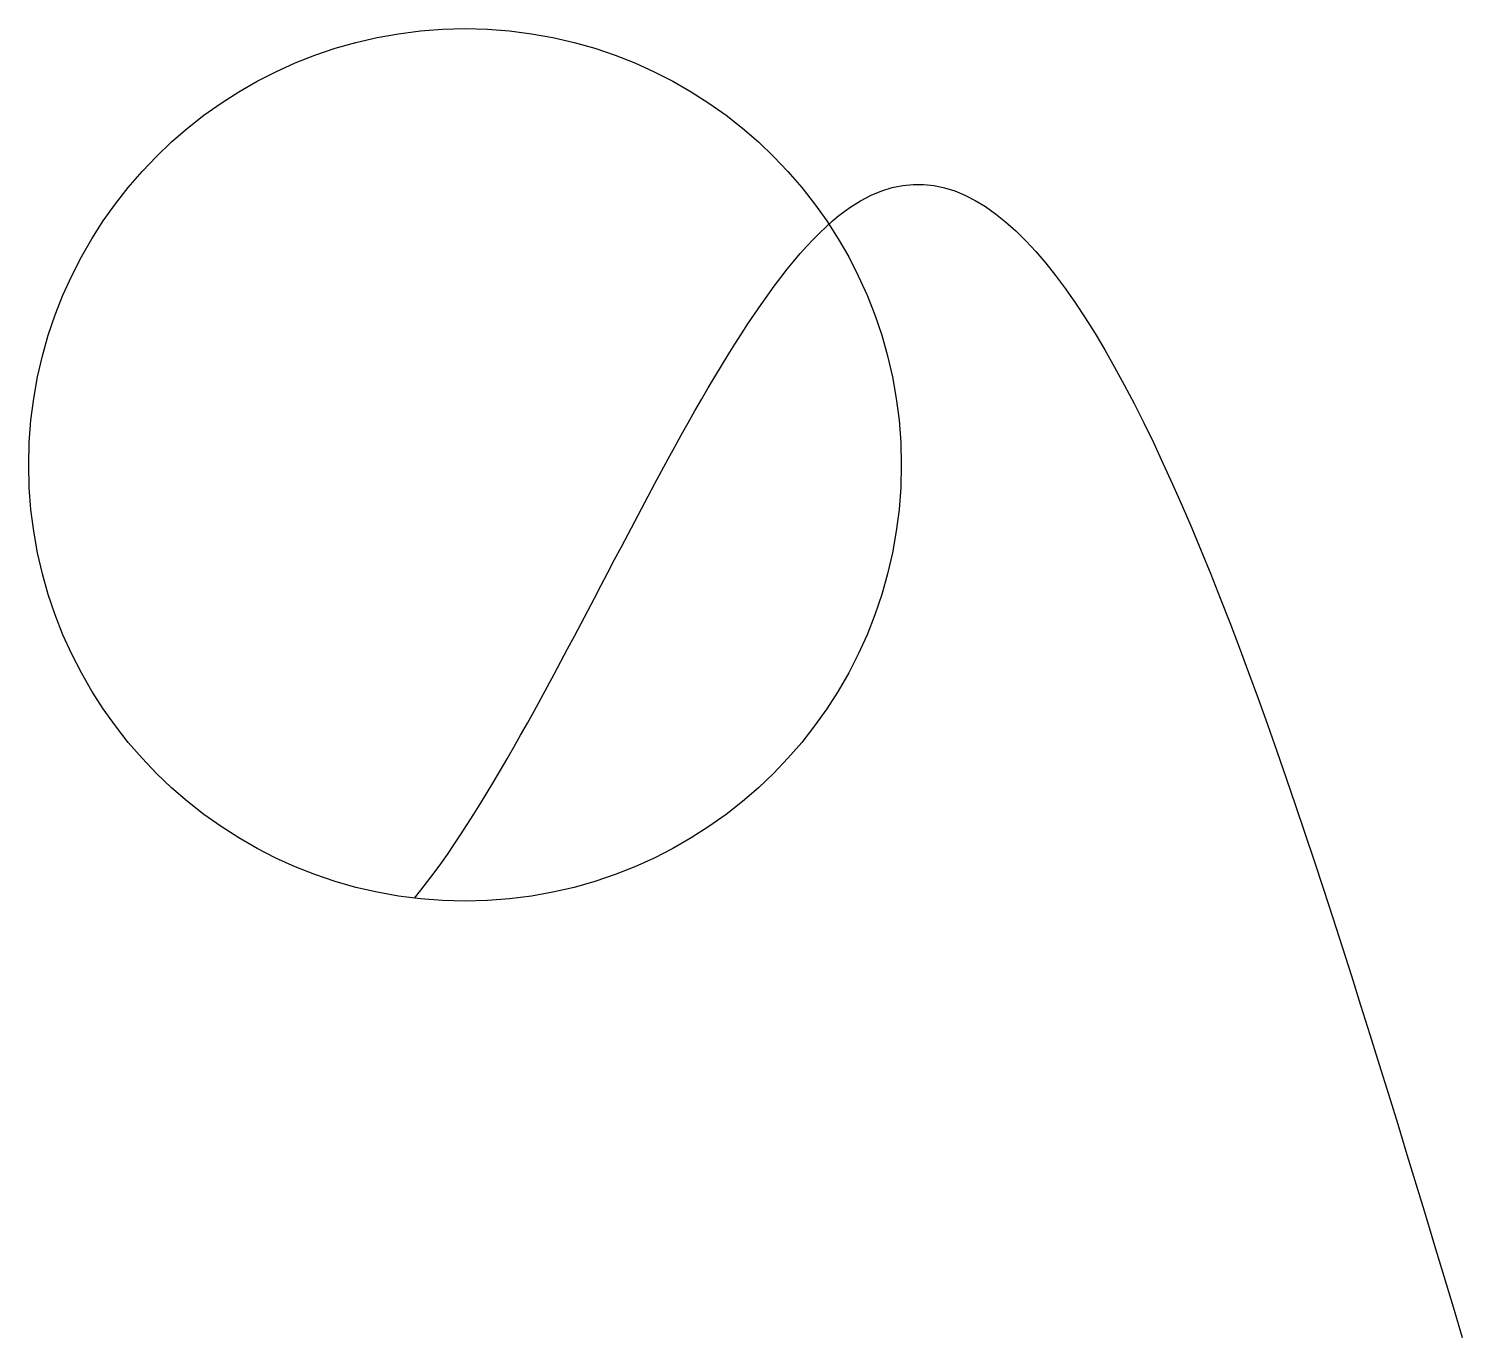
# Model space of a CAD drawing. Header units: millimetres. Extents: x 5 to 28, y 0 to 21.
import ezdxf

# ---------------------------------------------------------------- set-up
doc = ezdxf.new("R2010")
doc.units = ezdxf.units.MM
doc.layers.get('0').update_dxf_attribs({"lineweight": 25})

msp = doc.modelspace()

# ---------------------------------------------------------------- linework, layer by layer
msp.add_circle((12, 14), 7)
msp.add_open_spline([(11.188, 7.047), (13.436, 9.772), (19.809, 27.162), (24.842, 10.471), (28, 0)], degree=3, knots=[18.315037, 18.315037, 18.315037, 18.315037, 30.546721, 51.137981, 51.137981, 51.137981, 51.137981])

doc.saveas('drawing.dxf')
